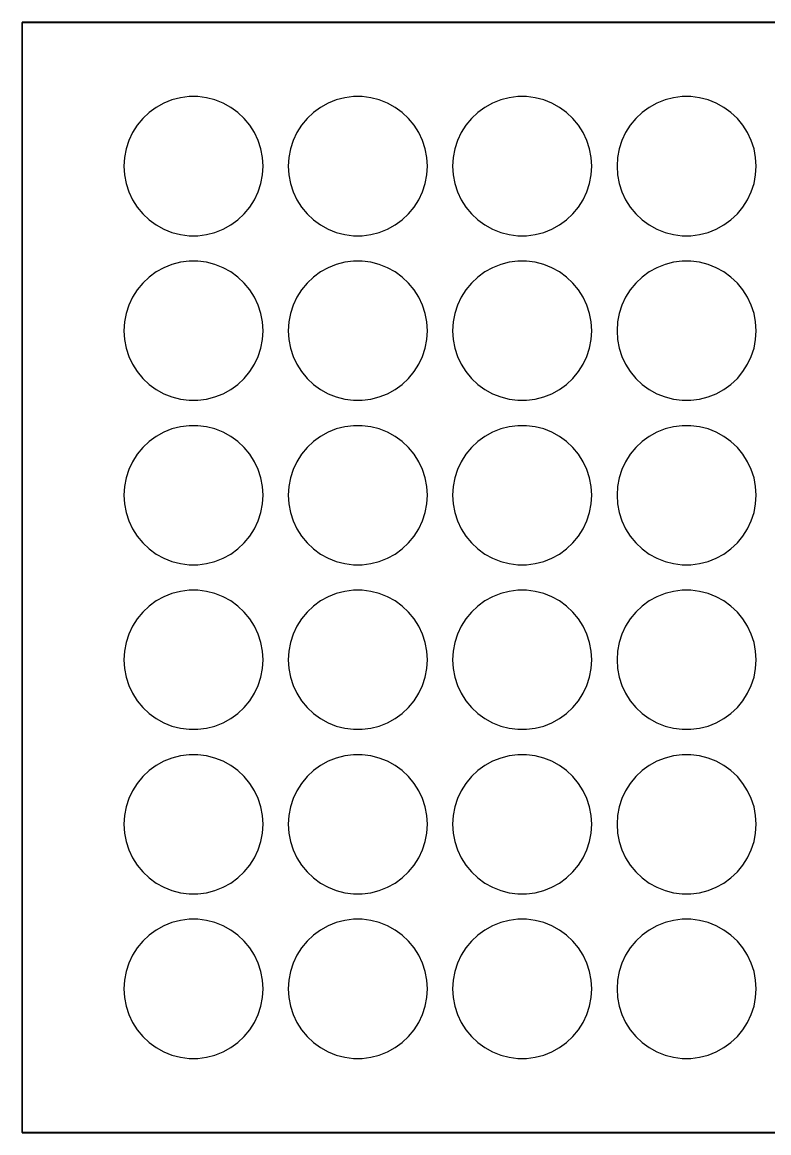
# Model space of a CAD drawing. Header units: metres. Extents: x -302 to 302, y -202 to 202.
# Drawn here: x -302.5 to -30, y -202.5 to 202.5 of the extents above; entities that cross this region are included whole.
import ezdxf

# ---------------------------------------------------------------- set-up
doc = ezdxf.new("R2010")
doc.units = ezdxf.units.M

msp = doc.modelspace()

# ---------------------------------------------------------------- linework, layer by layer
for p, q in [((302.5, 202.5), (-302.5, 202.5)), ((-302.5, 202.5), (-302.5, -202.5)), ((-302.45, -202.45), (-302.45, 202.45)), ((-302.45, 202.45), (302.45, 202.45)), ((-247.849, 174.157), (-250.815, 172.983)), ((-244.759, 174.95), (-247.849, 174.157)), ((-241.595, 175.35), (-244.759, 174.95)), ((-238.405, 175.35), (-241.595, 175.35)), ((-235.241, 174.95), (-238.405, 175.35)), ((-232.151, 174.157), (-235.241, 174.95)), ((-229.185, 172.983), (-232.151, 174.157)), ((-187.849, 174.157), (-190.815, 172.983)), ((-184.759, 174.95), (-187.849, 174.157)), ((-181.595, 175.35), (-184.759, 174.95)), ((-178.405, 175.35), (-181.595, 175.35)), ((-175.241, 174.95), (-178.405, 175.35)), ((-172.151, 174.157), (-175.241, 174.95)), ((-169.185, 172.983), (-172.151, 174.157)), ((-127.849, 174.157), (-130.815, 172.983)), ((-124.759, 174.95), (-127.849, 174.157)), ((-121.595, 175.35), (-124.759, 174.95)), ((-118.405, 175.35), (-121.595, 175.35)), ((-115.241, 174.95), (-118.405, 175.35)), ((-112.151, 174.157), (-115.241, 174.95)), ((-109.185, 172.983), (-112.151, 174.157)), ((-67.849, 174.157), (-70.8148, 172.983)), ((-64.7595, 174.95), (-67.849, 174.157)), ((-61.5949, 175.35), (-64.7595, 174.95)), ((-58.4051, 175.35), (-61.5949, 175.35)), ((-55.2405, 174.95), (-58.4051, 175.35)), ((-52.151, 174.157), (-55.2405, 174.95)), ((-49.1852, 172.983), (-52.151, 174.157)), ((-253.61, 171.446), (-256.191, 169.571)), ((-250.815, 172.983), (-253.61, 171.446)), ((-226.39, 171.446), (-229.185, 172.983)), ((-223.809, 169.571), (-226.39, 171.446)), ((-193.61, 171.446), (-196.191, 169.571)), ((-190.815, 172.983), (-193.61, 171.446)), ((-166.39, 171.446), (-169.185, 172.983)), ((-163.809, 169.571), (-166.39, 171.446)), ((-133.61, 171.446), (-136.191, 169.571)), ((-130.815, 172.983), (-133.61, 171.446)), ((-106.39, 171.446), (-109.185, 172.983)), ((-103.809, 169.571), (-106.39, 171.446)), ((-73.61, 171.446), (-76.1906, 169.571)), ((-70.8148, 172.983), (-73.61, 171.446)), ((-46.39, 171.446), (-49.1852, 172.983)), ((-43.8094, 169.571), (-46.39, 171.446)), ((-258.516, 167.387), (-260.549, 164.93)), ((-256.191, 169.571), (-258.516, 167.387)), ((-221.484, 167.387), (-223.809, 169.571)), ((-219.451, 164.93), (-221.484, 167.387)), ((-198.516, 167.387), (-200.549, 164.93)), ((-196.191, 169.571), (-198.516, 167.387)), ((-161.484, 167.387), (-163.809, 169.571)), ((-159.451, 164.93), (-161.484, 167.387)), ((-138.516, 167.387), (-140.549, 164.93)), ((-136.191, 169.571), (-138.516, 167.387)), ((-101.484, 167.387), (-103.809, 169.571)), ((-99.451, 164.93), (-101.484, 167.387)), ((-78.5158, 167.387), (-80.549, 164.93)), ((-76.1906, 169.571), (-78.5158, 167.387)), ((-41.4842, 167.387), (-43.8094, 169.571)), ((-39.451, 164.93), (-41.4842, 167.387)), ((-262.258, 162.237), (-263.616, 159.35)), ((-260.549, 164.93), (-262.258, 162.237)), ((-217.742, 162.237), (-219.451, 164.93)), ((-216.384, 159.35), (-217.742, 162.237)), ((-202.258, 162.237), (-203.616, 159.35)), ((-200.549, 164.93), (-202.258, 162.237)), ((-157.742, 162.237), (-159.451, 164.93)), ((-156.384, 159.35), (-157.742, 162.237)), ((-142.258, 162.237), (-143.616, 159.35)), ((-140.549, 164.93), (-142.258, 162.237)), ((-97.7418, 162.237), (-99.451, 164.93)), ((-96.3837, 159.35), (-97.7418, 162.237)), ((-82.2582, 162.237), (-83.6163, 159.35)), ((-80.549, 164.93), (-82.2582, 162.237)), ((-37.7418, 162.237), (-39.451, 164.93)), ((-36.3837, 159.35), (-37.7418, 162.237)), ((-263.616, 159.35), (-264.602, 156.317)), ((-215.398, 156.317), (-216.384, 159.35)), ((-203.616, 159.35), (-204.602, 156.317)), ((-155.398, 156.317), (-156.384, 159.35)), ((-143.616, 159.35), (-144.602, 156.317)), ((-95.398, 156.317), (-96.3837, 159.35)), ((-83.6163, 159.35), (-84.602, 156.317)), ((-35.398, 156.317), (-36.3837, 159.35)), ((-264.602, 156.317), (-265.2, 153.183)), ((-214.8, 153.183), (-215.398, 156.317)), ((-204.602, 156.317), (-205.2, 153.183)), ((-154.8, 153.183), (-155.398, 156.317)), ((-144.602, 156.317), (-145.2, 153.183)), ((-94.8003, 153.183), (-95.398, 156.317)), ((-84.602, 156.317), (-85.1997, 153.183)), ((-34.8003, 153.183), (-35.398, 156.317)), ((-265.2, 153.183), (-265.4, 150)), ((-265.4, 150), (-265.2, 146.817)), ((-214.6, 150), (-214.8, 153.183)), ((-214.8, 146.817), (-214.6, 150)), ((-205.2, 153.183), (-205.4, 150)), ((-205.4, 150), (-205.2, 146.817)), ((-154.6, 150), (-154.8, 153.183)), ((-154.8, 146.817), (-154.6, 150)), ((-145.2, 153.183), (-145.4, 150)), ((-145.4, 150), (-145.2, 146.817)), ((-94.6, 150), (-94.8003, 153.183)), ((-94.8003, 146.817), (-94.6, 150)), ((-85.1997, 153.183), (-85.4, 150)), ((-85.4, 150), (-85.1997, 146.817)), ((-34.6, 150), (-34.8003, 153.183)), ((-34.8003, 146.817), (-34.6, 150)), ((-265.2, 146.817), (-264.602, 143.683)), ((-215.398, 143.683), (-214.8, 146.817)), ((-205.2, 146.817), (-204.602, 143.683)), ((-155.398, 143.683), (-154.8, 146.817)), ((-145.2, 146.817), (-144.602, 143.683)), ((-95.398, 143.683), (-94.8003, 146.817)), ((-85.1997, 146.817), (-84.602, 143.683)), ((-35.398, 143.683), (-34.8003, 146.817)), ((-264.602, 143.683), (-263.616, 140.65)), ((-216.384, 140.65), (-215.398, 143.683)), ((-204.602, 143.683), (-203.616, 140.65)), ((-156.384, 140.65), (-155.398, 143.683)), ((-144.602, 143.683), (-143.616, 140.65)), ((-96.3837, 140.65), (-95.398, 143.683)), ((-84.602, 143.683), (-83.6163, 140.65)), ((-36.3837, 140.65), (-35.398, 143.683)), ((-263.616, 140.65), (-262.258, 137.763)), ((-262.258, 137.763), (-260.549, 135.07)), ((-219.451, 135.07), (-217.742, 137.763)), ((-217.742, 137.763), (-216.384, 140.65)), ((-203.616, 140.65), (-202.258, 137.763)), ((-202.258, 137.763), (-200.549, 135.07)), ((-159.451, 135.07), (-157.742, 137.763)), ((-157.742, 137.763), (-156.384, 140.65)), ((-143.616, 140.65), (-142.258, 137.763)), ((-142.258, 137.763), (-140.549, 135.07)), ((-99.451, 135.07), (-97.7418, 137.763)), ((-97.7418, 137.763), (-96.3837, 140.65)), ((-83.6163, 140.65), (-82.2582, 137.763)), ((-82.2582, 137.763), (-80.549, 135.07)), ((-39.451, 135.07), (-37.7418, 137.763)), ((-37.7418, 137.763), (-36.3837, 140.65)), ((-260.549, 135.07), (-258.516, 132.613)), ((-221.484, 132.613), (-219.451, 135.07)), ((-200.549, 135.07), (-198.516, 132.613)), ((-161.484, 132.613), (-159.451, 135.07)), ((-140.549, 135.07), (-138.516, 132.613)), ((-101.484, 132.613), (-99.451, 135.07)), ((-80.549, 135.07), (-78.5158, 132.613)), ((-41.4842, 132.613), (-39.451, 135.07)), ((-258.516, 132.613), (-256.191, 130.429)), ((-256.191, 130.429), (-253.61, 128.554)), ((-226.39, 128.554), (-223.809, 130.429)), ((-223.809, 130.429), (-221.484, 132.613)), ((-198.516, 132.613), (-196.191, 130.429)), ((-196.191, 130.429), (-193.61, 128.554)), ((-166.39, 128.554), (-163.809, 130.429)), ((-163.809, 130.429), (-161.484, 132.613)), ((-138.516, 132.613), (-136.191, 130.429)), ((-136.191, 130.429), (-133.61, 128.554)), ((-106.39, 128.554), (-103.809, 130.429)), ((-103.809, 130.429), (-101.484, 132.613)), ((-78.5158, 132.613), (-76.1906, 130.429)), ((-76.1906, 130.429), (-73.61, 128.554)), ((-46.39, 128.554), (-43.8094, 130.429)), ((-43.8094, 130.429), (-41.4842, 132.613)), ((-253.61, 128.554), (-250.815, 127.017)), ((-250.815, 127.017), (-247.849, 125.843)), ((-247.849, 125.843), (-244.759, 125.05)), ((-235.241, 125.05), (-232.151, 125.843)), ((-232.151, 125.843), (-229.185, 127.017)), ((-229.185, 127.017), (-226.39, 128.554)), ((-193.61, 128.554), (-190.815, 127.017)), ((-190.815, 127.017), (-187.849, 125.843)), ((-187.849, 125.843), (-184.759, 125.05)), ((-175.241, 125.05), (-172.151, 125.843)), ((-172.151, 125.843), (-169.185, 127.017)), ((-169.185, 127.017), (-166.39, 128.554)), ((-133.61, 128.554), (-130.815, 127.017)), ((-130.815, 127.017), (-127.849, 125.843)), ((-127.849, 125.843), (-124.759, 125.05)), ((-115.241, 125.05), (-112.151, 125.843)), ((-112.151, 125.843), (-109.185, 127.017)), ((-109.185, 127.017), (-106.39, 128.554)), ((-73.61, 128.554), (-70.8148, 127.017)), ((-70.8148, 127.017), (-67.849, 125.843)), ((-67.849, 125.843), (-64.7595, 125.05)), ((-55.2405, 125.05), (-52.151, 125.843)), ((-52.151, 125.843), (-49.1852, 127.017)), ((-49.1852, 127.017), (-46.39, 128.554)), ((-244.759, 125.05), (-241.595, 124.65)), ((-241.595, 124.65), (-238.405, 124.65)), ((-238.405, 124.65), (-235.241, 125.05)), ((-184.759, 125.05), (-181.595, 124.65)), ((-181.595, 124.65), (-178.405, 124.65)), ((-178.405, 124.65), (-175.241, 125.05)), ((-124.759, 125.05), (-121.595, 124.65)), ((-121.595, 124.65), (-118.405, 124.65)), ((-118.405, 124.65), (-115.241, 125.05)), ((-64.7595, 125.05), (-61.5949, 124.65)), ((-61.5949, 124.65), (-58.4051, 124.65)), ((-58.4051, 124.65), (-55.2405, 125.05)), ((-247.849, 114.157), (-250.815, 112.983)), ((-244.759, 114.95), (-247.849, 114.157)), ((-241.595, 115.35), (-244.759, 114.95)), ((-238.405, 115.35), (-241.595, 115.35)), ((-235.241, 114.95), (-238.405, 115.35)), ((-232.151, 114.157), (-235.241, 114.95)), ((-229.185, 112.983), (-232.151, 114.157)), ((-187.849, 114.157), (-190.815, 112.983)), ((-184.759, 114.95), (-187.849, 114.157)), ((-181.595, 115.35), (-184.759, 114.95)), ((-178.405, 115.35), (-181.595, 115.35)), ((-175.241, 114.95), (-178.405, 115.35)), ((-172.151, 114.157), (-175.241, 114.95)), ((-169.185, 112.983), (-172.151, 114.157)), ((-127.849, 114.157), (-130.815, 112.983)), ((-124.759, 114.95), (-127.849, 114.157)), ((-121.595, 115.35), (-124.759, 114.95)), ((-118.405, 115.35), (-121.595, 115.35)), ((-115.241, 114.95), (-118.405, 115.35)), ((-112.151, 114.157), (-115.241, 114.95)), ((-109.185, 112.983), (-112.151, 114.157)), ((-67.849, 114.157), (-70.8148, 112.983)), ((-64.7595, 114.95), (-67.849, 114.157)), ((-61.5949, 115.35), (-64.7595, 114.95)), ((-58.4051, 115.35), (-61.5949, 115.35)), ((-55.2405, 114.95), (-58.4051, 115.35)), ((-52.151, 114.157), (-55.2405, 114.95)), ((-49.1852, 112.983), (-52.151, 114.157)), ((-256.191, 109.571), (-258.516, 107.387)), ((-253.61, 111.446), (-256.191, 109.571)), ((-250.815, 112.983), (-253.61, 111.446)), ((-226.39, 111.446), (-229.185, 112.983)), ((-223.809, 109.571), (-226.39, 111.446)), ((-221.484, 107.387), (-223.809, 109.571)), ((-196.191, 109.571), (-198.516, 107.387)), ((-193.61, 111.446), (-196.191, 109.571)), ((-190.815, 112.983), (-193.61, 111.446)), ((-166.39, 111.446), (-169.185, 112.983)), ((-163.809, 109.571), (-166.39, 111.446)), ((-161.484, 107.387), (-163.809, 109.571)), ((-136.191, 109.571), (-138.516, 107.387)), ((-133.61, 111.446), (-136.191, 109.571)), ((-130.815, 112.983), (-133.61, 111.446)), ((-106.39, 111.446), (-109.185, 112.983)), ((-103.809, 109.571), (-106.39, 111.446)), ((-101.484, 107.387), (-103.809, 109.571)), ((-76.1906, 109.571), (-78.5158, 107.387)), ((-73.61, 111.446), (-76.1906, 109.571)), ((-70.8148, 112.983), (-73.61, 111.446)), ((-46.39, 111.446), (-49.1852, 112.983)), ((-43.8094, 109.571), (-46.39, 111.446)), ((-41.4842, 107.387), (-43.8094, 109.571)), ((-258.516, 107.387), (-260.549, 104.93)), ((-219.451, 104.93), (-221.484, 107.387)), ((-198.516, 107.387), (-200.549, 104.93)), ((-159.451, 104.93), (-161.484, 107.387)), ((-138.516, 107.387), (-140.549, 104.93)), ((-99.451, 104.93), (-101.484, 107.387)), ((-78.5158, 107.387), (-80.549, 104.93)), ((-39.451, 104.93), (-41.4842, 107.387)), ((-262.258, 102.237), (-263.616, 99.3504)), ((-260.549, 104.93), (-262.258, 102.237)), ((-217.742, 102.237), (-219.451, 104.93)), ((-216.384, 99.3504), (-217.742, 102.237)), ((-202.258, 102.237), (-203.616, 99.3504)), ((-200.549, 104.93), (-202.258, 102.237)), ((-157.742, 102.237), (-159.451, 104.93)), ((-156.384, 99.3504), (-157.742, 102.237)), ((-142.258, 102.237), (-143.616, 99.3504)), ((-140.549, 104.93), (-142.258, 102.237)), ((-97.7418, 102.237), (-99.451, 104.93)), ((-96.3837, 99.3504), (-97.7418, 102.237)), ((-82.2582, 102.237), (-83.6163, 99.3504)), ((-80.549, 104.93), (-82.2582, 102.237)), ((-37.7418, 102.237), (-39.451, 104.93)), ((-36.3837, 99.3504), (-37.7418, 102.237)), ((-263.616, 99.3504), (-264.602, 96.3167)), ((-215.398, 96.3167), (-216.384, 99.3504)), ((-203.616, 99.3504), (-204.602, 96.3167)), ((-155.398, 96.3167), (-156.384, 99.3504)), ((-143.616, 99.3504), (-144.602, 96.3167)), ((-95.398, 96.3167), (-96.3837, 99.3504)), ((-83.6163, 99.3504), (-84.602, 96.3167)), ((-35.398, 96.3167), (-36.3837, 99.3504)), ((-265.2, 93.1835), (-265.4, 90)), ((-264.602, 96.3167), (-265.2, 93.1835)), ((-214.8, 93.1835), (-215.398, 96.3167)), ((-214.6, 90), (-214.8, 93.1835)), ((-205.2, 93.1835), (-205.4, 90)), ((-204.602, 96.3167), (-205.2, 93.1835)), ((-154.8, 93.1835), (-155.398, 96.3167)), ((-154.6, 90), (-154.8, 93.1835)), ((-145.2, 93.1835), (-145.4, 90)), ((-144.602, 96.3167), (-145.2, 93.1835)), ((-94.8003, 93.1835), (-95.398, 96.3167)), ((-94.6, 90), (-94.8003, 93.1835)), ((-85.1997, 93.1835), (-85.4, 90)), ((-84.602, 96.3167), (-85.1997, 93.1835)), ((-34.8003, 93.1835), (-35.398, 96.3167)), ((-34.6, 90), (-34.8003, 93.1835)), ((-265.4, 90), (-265.2, 86.8165)), ((-214.8, 86.8165), (-214.6, 90)), ((-205.4, 90), (-205.2, 86.8165)), ((-154.8, 86.8165), (-154.6, 90)), ((-145.4, 90), (-145.2, 86.8165)), ((-94.8003, 86.8165), (-94.6, 90)), ((-85.4, 90), (-85.1997, 86.8165)), ((-34.8003, 86.8165), (-34.6, 90)), ((-265.2, 86.8165), (-264.602, 83.6833)), ((-215.398, 83.6833), (-214.8, 86.8165)), ((-205.2, 86.8165), (-204.602, 83.6833)), ((-155.398, 83.6833), (-154.8, 86.8165)), ((-145.2, 86.8165), (-144.602, 83.6833)), ((-95.398, 83.6833), (-94.8003, 86.8165)), ((-85.1997, 86.8165), (-84.602, 83.6833)), ((-35.398, 83.6833), (-34.8003, 86.8165)), ((-264.602, 83.6833), (-263.616, 80.6496)), ((-216.384, 80.6496), (-215.398, 83.6833)), ((-204.602, 83.6833), (-203.616, 80.6496)), ((-156.384, 80.6496), (-155.398, 83.6833)), ((-144.602, 83.6833), (-143.616, 80.6496)), ((-96.3837, 80.6496), (-95.398, 83.6833)), ((-84.602, 83.6833), (-83.6163, 80.6496)), ((-36.3837, 80.6496), (-35.398, 83.6833)), ((-263.616, 80.6496), (-262.258, 77.7634)), ((-262.258, 77.7634), (-260.549, 75.0703)), ((-219.451, 75.0703), (-217.742, 77.7634)), ((-217.742, 77.7634), (-216.384, 80.6496)), ((-203.616, 80.6496), (-202.258, 77.7634)), ((-202.258, 77.7634), (-200.549, 75.0703)), ((-159.451, 75.0703), (-157.742, 77.7634)), ((-157.742, 77.7634), (-156.384, 80.6496)), ((-143.616, 80.6496), (-142.258, 77.7634)), ((-142.258, 77.7634), (-140.549, 75.0703)), ((-99.451, 75.0703), (-97.7418, 77.7634)), ((-97.7418, 77.7634), (-96.3837, 80.6496)), ((-83.6163, 80.6496), (-82.2582, 77.7634)), ((-82.2582, 77.7634), (-80.549, 75.0703)), ((-39.451, 75.0703), (-37.7418, 77.7634)), ((-37.7418, 77.7634), (-36.3837, 80.6496)), ((-260.549, 75.0703), (-258.516, 72.6125)), ((-221.484, 72.6125), (-219.451, 75.0703)), ((-200.549, 75.0703), (-198.516, 72.6125)), ((-161.484, 72.6125), (-159.451, 75.0703)), ((-140.549, 75.0703), (-138.516, 72.6125)), ((-101.484, 72.6125), (-99.451, 75.0703)), ((-80.549, 75.0703), (-78.5158, 72.6125)), ((-41.4842, 72.6125), (-39.451, 75.0703)), ((-258.516, 72.6125), (-256.191, 70.429)), ((-256.191, 70.429), (-253.61, 68.5541)), ((-226.39, 68.5541), (-223.809, 70.429)), ((-223.809, 70.429), (-221.484, 72.6125)), ((-198.516, 72.6125), (-196.191, 70.429)), ((-196.191, 70.429), (-193.61, 68.5541)), ((-166.39, 68.5541), (-163.809, 70.429)), ((-163.809, 70.429), (-161.484, 72.6125)), ((-138.516, 72.6125), (-136.191, 70.429)), ((-136.191, 70.429), (-133.61, 68.5541)), ((-106.39, 68.5541), (-103.809, 70.429)), ((-103.809, 70.429), (-101.484, 72.6125)), ((-78.5158, 72.6125), (-76.1906, 70.429)), ((-76.1906, 70.429), (-73.61, 68.5541)), ((-46.39, 68.5541), (-43.8094, 70.429)), ((-43.8094, 70.429), (-41.4842, 72.6125)), ((-253.61, 68.5541), (-250.815, 67.0174)), ((-250.815, 67.0174), (-247.849, 65.8432)), ((-247.849, 65.8432), (-244.759, 65.0499)), ((-244.759, 65.0499), (-241.595, 64.6501)), ((-238.405, 64.6501), (-235.241, 65.0499)), ((-235.241, 65.0499), (-232.151, 65.8432)), ((-232.151, 65.8432), (-229.185, 67.0174)), ((-229.185, 67.0174), (-226.39, 68.5541)), ((-193.61, 68.5541), (-190.815, 67.0174)), ((-190.815, 67.0174), (-187.849, 65.8432)), ((-187.849, 65.8432), (-184.759, 65.0499)), ((-184.759, 65.0499), (-181.595, 64.6501)), ((-178.405, 64.6501), (-175.241, 65.0499)), ((-175.241, 65.0499), (-172.151, 65.8432)), ((-172.151, 65.8432), (-169.185, 67.0174)), ((-169.185, 67.0174), (-166.39, 68.5541)), ((-133.61, 68.5541), (-130.815, 67.0174)), ((-130.815, 67.0174), (-127.849, 65.8432)), ((-127.849, 65.8432), (-124.759, 65.0499)), ((-124.759, 65.0499), (-121.595, 64.6501)), ((-118.405, 64.6501), (-115.241, 65.0499)), ((-115.241, 65.0499), (-112.151, 65.8432)), ((-112.151, 65.8432), (-109.185, 67.0174)), ((-109.185, 67.0174), (-106.39, 68.5541)), ((-73.61, 68.5541), (-70.8148, 67.0174)), ((-70.8148, 67.0174), (-67.849, 65.8432)), ((-67.849, 65.8432), (-64.7595, 65.0499)), ((-64.7595, 65.0499), (-61.5949, 64.6501)), ((-58.4051, 64.6501), (-55.2405, 65.0499)), ((-55.2405, 65.0499), (-52.151, 65.8432)), ((-52.151, 65.8432), (-49.1852, 67.0174)), ((-49.1852, 67.0174), (-46.39, 68.5541)), ((-241.595, 64.6501), (-238.405, 64.6501)), ((-181.595, 64.6501), (-178.405, 64.6501)), ((-121.595, 64.6501), (-118.405, 64.6501)), ((-61.5949, 64.6501), (-58.4051, 64.6501)), ((-250.815, 52.9826), (-253.61, 51.4459)), ((-247.849, 54.1568), (-250.815, 52.9826)), ((-244.759, 54.9501), (-247.849, 54.1568)), ((-241.595, 55.3499), (-244.759, 54.9501)), ((-238.405, 55.3499), (-241.595, 55.3499)), ((-235.241, 54.9501), (-238.405, 55.3499)), ((-232.151, 54.1568), (-235.241, 54.9501)), ((-229.185, 52.9826), (-232.151, 54.1568)), ((-226.39, 51.4459), (-229.185, 52.9826)), ((-190.815, 52.9826), (-193.61, 51.4459)), ((-187.849, 54.1568), (-190.815, 52.9826)), ((-184.759, 54.9501), (-187.849, 54.1568)), ((-181.595, 55.3499), (-184.759, 54.9501)), ((-178.405, 55.3499), (-181.595, 55.3499)), ((-175.241, 54.9501), (-178.405, 55.3499)), ((-172.151, 54.1568), (-175.241, 54.9501)), ((-169.185, 52.9826), (-172.151, 54.1568)), ((-166.39, 51.4459), (-169.185, 52.9826)), ((-130.815, 52.9826), (-133.61, 51.4459)), ((-127.849, 54.1568), (-130.815, 52.9826)), ((-124.759, 54.9501), (-127.849, 54.1568)), ((-121.595, 55.3499), (-124.759, 54.9501)), ((-118.405, 55.3499), (-121.595, 55.3499)), ((-115.241, 54.9501), (-118.405, 55.3499)), ((-112.151, 54.1568), (-115.241, 54.9501)), ((-109.185, 52.9826), (-112.151, 54.1568)), ((-106.39, 51.4459), (-109.185, 52.9826)), ((-70.8148, 52.9826), (-73.61, 51.4459)), ((-67.849, 54.1568), (-70.8148, 52.9826)), ((-64.7595, 54.9501), (-67.849, 54.1568)), ((-61.5949, 55.3499), (-64.7595, 54.9501)), ((-58.4051, 55.3499), (-61.5949, 55.3499)), ((-55.2405, 54.9501), (-58.4051, 55.3499)), ((-52.151, 54.1568), (-55.2405, 54.9501)), ((-49.1852, 52.9826), (-52.151, 54.1568)), ((-46.39, 51.4459), (-49.1852, 52.9826)), ((-256.191, 49.571), (-258.516, 47.3875)), ((-253.61, 51.4459), (-256.191, 49.571)), ((-223.809, 49.571), (-226.39, 51.4459)), ((-221.484, 47.3875), (-223.809, 49.571)), ((-196.191, 49.571), (-198.516, 47.3875)), ((-193.61, 51.4459), (-196.191, 49.571)), ((-163.809, 49.571), (-166.39, 51.4459)), ((-161.484, 47.3875), (-163.809, 49.571)), ((-136.191, 49.571), (-138.516, 47.3875)), ((-133.61, 51.4459), (-136.191, 49.571)), ((-103.809, 49.571), (-106.39, 51.4459)), ((-101.484, 47.3875), (-103.809, 49.571)), ((-76.1906, 49.571), (-78.5158, 47.3875)), ((-73.61, 51.4459), (-76.1906, 49.571)), ((-43.8094, 49.571), (-46.39, 51.4459)), ((-41.4842, 47.3875), (-43.8094, 49.571)), ((-260.549, 44.9297), (-262.258, 42.2365)), ((-258.516, 47.3875), (-260.549, 44.9297)), ((-219.451, 44.9297), (-221.484, 47.3875)), ((-217.742, 42.2365), (-219.451, 44.9297)), ((-200.549, 44.9297), (-202.258, 42.2365)), ((-198.516, 47.3875), (-200.549, 44.9297)), ((-159.451, 44.9297), (-161.484, 47.3875)), ((-157.742, 42.2365), (-159.451, 44.9297)), ((-140.549, 44.9297), (-142.258, 42.2365)), ((-138.516, 47.3875), (-140.549, 44.9297)), ((-99.451, 44.9297), (-101.484, 47.3875)), ((-97.7418, 42.2365), (-99.451, 44.9297)), ((-80.549, 44.9297), (-82.2582, 42.2365)), ((-78.5158, 47.3875), (-80.549, 44.9297)), ((-39.451, 44.9297), (-41.4842, 47.3875)), ((-37.7418, 42.2365), (-39.451, 44.9297)), ((-262.258, 42.2365), (-263.616, 39.3504)), ((-216.384, 39.3504), (-217.742, 42.2365)), ((-202.258, 42.2365), (-203.616, 39.3504)), ((-156.384, 39.3504), (-157.742, 42.2365)), ((-142.258, 42.2365), (-143.616, 39.3504)), ((-96.3837, 39.3504), (-97.7418, 42.2365)), ((-82.2582, 42.2365), (-83.6163, 39.3504)), ((-36.3837, 39.3504), (-37.7418, 42.2365)), ((-263.616, 39.3504), (-264.602, 36.3167)), ((-215.398, 36.3167), (-216.384, 39.3504)), ((-203.616, 39.3504), (-204.602, 36.3167)), ((-155.398, 36.3167), (-156.384, 39.3504)), ((-143.616, 39.3504), (-144.602, 36.3167)), ((-95.398, 36.3167), (-96.3837, 39.3504)), ((-83.6163, 39.3504), (-84.602, 36.3167)), ((-35.398, 36.3167), (-36.3837, 39.3504)), ((-265.2, 33.1835), (-265.4, 30)), ((-264.602, 36.3167), (-265.2, 33.1835)), ((-214.8, 33.1835), (-215.398, 36.3167)), ((-214.6, 30), (-214.8, 33.1835)), ((-205.2, 33.1835), (-205.4, 30)), ((-204.602, 36.3167), (-205.2, 33.1835)), ((-154.8, 33.1835), (-155.398, 36.3167)), ((-154.6, 30), (-154.8, 33.1835)), ((-145.2, 33.1835), (-145.4, 30)), ((-144.602, 36.3167), (-145.2, 33.1835)), ((-94.8003, 33.1835), (-95.398, 36.3167)), ((-94.6, 30), (-94.8003, 33.1835)), ((-85.1997, 33.1835), (-85.4, 30)), ((-84.602, 36.3167), (-85.1997, 33.1835)), ((-34.8003, 33.1835), (-35.398, 36.3167)), ((-34.6, 30), (-34.8003, 33.1835)), ((-265.4, 30), (-265.2, 26.8165)), ((-214.8, 26.8165), (-214.6, 30)), ((-205.4, 30), (-205.2, 26.8165)), ((-154.8, 26.8165), (-154.6, 30)), ((-145.4, 30), (-145.2, 26.8165)), ((-94.8003, 26.8165), (-94.6, 30)), ((-85.4, 30), (-85.1997, 26.8165)), ((-34.8003, 26.8165), (-34.6, 30)), ((-265.2, 26.8165), (-264.602, 23.6833)), ((-215.398, 23.6833), (-214.8, 26.8165)), ((-205.2, 26.8165), (-204.602, 23.6833)), ((-155.398, 23.6833), (-154.8, 26.8165)), ((-145.2, 26.8165), (-144.602, 23.6833)), ((-95.398, 23.6833), (-94.8003, 26.8165)), ((-85.1997, 26.8165), (-84.602, 23.6833)), ((-35.398, 23.6833), (-34.8003, 26.8165)), ((-264.602, 23.6833), (-263.616, 20.6496)), ((-263.616, 20.6496), (-262.258, 17.7634)), ((-217.742, 17.7634), (-216.384, 20.6496)), ((-216.384, 20.6496), (-215.398, 23.6833)), ((-204.602, 23.6833), (-203.616, 20.6496)), ((-203.616, 20.6496), (-202.258, 17.7634)), ((-157.742, 17.7634), (-156.384, 20.6496)), ((-156.384, 20.6496), (-155.398, 23.6833)), ((-144.602, 23.6833), (-143.616, 20.6496)), ((-143.616, 20.6496), (-142.258, 17.7634)), ((-97.7418, 17.7634), (-96.3837, 20.6496)), ((-96.3837, 20.6496), (-95.398, 23.6833)), ((-84.602, 23.6833), (-83.6163, 20.6496)), ((-83.6163, 20.6496), (-82.2582, 17.7634)), ((-37.7418, 17.7634), (-36.3837, 20.6496)), ((-36.3837, 20.6496), (-35.398, 23.6833)), ((-262.258, 17.7634), (-260.549, 15.0703)), ((-219.451, 15.0703), (-217.742, 17.7634)), ((-202.258, 17.7634), (-200.549, 15.0703)), ((-159.451, 15.0703), (-157.742, 17.7634)), ((-142.258, 17.7634), (-140.549, 15.0703)), ((-99.451, 15.0703), (-97.7418, 17.7634)), ((-82.2582, 17.7634), (-80.549, 15.0703)), ((-39.451, 15.0703), (-37.7418, 17.7634)), ((-260.549, 15.0703), (-258.516, 12.6125)), ((-258.516, 12.6125), (-256.191, 10.429)), ((-223.809, 10.429), (-221.484, 12.6125)), ((-221.484, 12.6125), (-219.451, 15.0703)), ((-200.549, 15.0703), (-198.516, 12.6125)), ((-198.516, 12.6125), (-196.191, 10.429)), ((-163.809, 10.429), (-161.484, 12.6125)), ((-161.484, 12.6125), (-159.451, 15.0703)), ((-140.549, 15.0703), (-138.516, 12.6125)), ((-138.516, 12.6125), (-136.191, 10.429)), ((-103.809, 10.429), (-101.484, 12.6125)), ((-101.484, 12.6125), (-99.451, 15.0703)), ((-80.549, 15.0703), (-78.5158, 12.6125)), ((-78.5158, 12.6125), (-76.1906, 10.429)), ((-43.8094, 10.429), (-41.4842, 12.6125)), ((-41.4842, 12.6125), (-39.451, 15.0703)), ((-256.191, 10.429), (-253.61, 8.55406)), ((-253.61, 8.55406), (-250.815, 7.01738)), ((-229.185, 7.01738), (-226.39, 8.55406)), ((-226.39, 8.55406), (-223.809, 10.429)), ((-196.191, 10.429), (-193.61, 8.55406)), ((-193.61, 8.55406), (-190.815, 7.01738)), ((-169.185, 7.01738), (-166.39, 8.55406)), ((-166.39, 8.55406), (-163.809, 10.429)), ((-136.191, 10.429), (-133.61, 8.55406)), ((-133.61, 8.55406), (-130.815, 7.01738)), ((-109.185, 7.01738), (-106.39, 8.55406)), ((-106.39, 8.55406), (-103.809, 10.429)), ((-76.1906, 10.429), (-73.61, 8.55406)), ((-73.61, 8.55406), (-70.8148, 7.01738)), ((-49.1852, 7.01738), (-46.39, 8.55406)), ((-46.39, 8.55406), (-43.8094, 10.429)), ((-250.815, 7.01738), (-247.849, 5.84315)), ((-247.849, 5.84315), (-244.759, 5.0499)), ((-244.759, 5.0499), (-241.595, 4.65012)), ((-241.595, 4.65012), (-238.405, 4.65012)), ((-238.405, 4.65012), (-235.241, 5.0499)), ((-235.241, 5.0499), (-232.151, 5.84315)), ((-232.151, 5.84315), (-229.185, 7.01738)), ((-190.815, 7.01738), (-187.849, 5.84315)), ((-187.849, 5.84315), (-184.759, 5.0499)), ((-184.759, 5.0499), (-181.595, 4.65012)), ((-181.595, 4.65012), (-178.405, 4.65012)), ((-178.405, 4.65012), (-175.241, 5.0499)), ((-175.241, 5.0499), (-172.151, 5.84315)), ((-172.151, 5.84315), (-169.185, 7.01738)), ((-130.815, 7.01738), (-127.849, 5.84315)), ((-127.849, 5.84315), (-124.759, 5.0499)), ((-124.759, 5.0499), (-121.595, 4.65012)), ((-121.595, 4.65012), (-118.405, 4.65012)), ((-118.405, 4.65012), (-115.241, 5.0499)), ((-115.241, 5.0499), (-112.151, 5.84315)), ((-112.151, 5.84315), (-109.185, 7.01738)), ((-70.8148, 7.01738), (-67.849, 5.84315)), ((-67.849, 5.84315), (-64.7595, 5.0499)), ((-64.7595, 5.0499), (-61.5949, 4.65012)), ((-61.5949, 4.65012), (-58.4051, 4.65012)), ((-58.4051, 4.65012), (-55.2405, 5.0499)), ((-55.2405, 5.0499), (-52.151, 5.84315)), ((-52.151, 5.84315), (-49.1852, 7.01738)), ((-250.815, -7.01738), (-253.61, -8.55406)), ((-247.849, -5.84315), (-250.815, -7.01738)), ((-244.759, -5.0499), (-247.849, -5.84315)), ((-241.595, -4.65012), (-244.759, -5.0499)), ((-238.405, -4.65012), (-241.595, -4.65012)), ((-235.241, -5.0499), (-238.405, -4.65012)), ((-232.151, -5.84315), (-235.241, -5.0499)), ((-229.185, -7.01738), (-232.151, -5.84315)), ((-226.39, -8.55406), (-229.185, -7.01738)), ((-190.815, -7.01738), (-193.61, -8.55406)), ((-187.849, -5.84315), (-190.815, -7.01738)), ((-184.759, -5.0499), (-187.849, -5.84315)), ((-181.595, -4.65012), (-184.759, -5.0499)), ((-178.405, -4.65012), (-181.595, -4.65012)), ((-175.241, -5.0499), (-178.405, -4.65012)), ((-172.151, -5.84315), (-175.241, -5.0499)), ((-169.185, -7.01738), (-172.151, -5.84315)), ((-166.39, -8.55406), (-169.185, -7.01738)), ((-130.815, -7.01738), (-133.61, -8.55406)), ((-127.849, -5.84315), (-130.815, -7.01738)), ((-124.759, -5.0499), (-127.849, -5.84315)), ((-121.595, -4.65012), (-124.759, -5.0499)), ((-118.405, -4.65012), (-121.595, -4.65012)), ((-115.241, -5.0499), (-118.405, -4.65012)), ((-112.151, -5.84315), (-115.241, -5.0499)), ((-109.185, -7.01738), (-112.151, -5.84315)), ((-106.39, -8.55406), (-109.185, -7.01738)), ((-70.8148, -7.01738), (-73.61, -8.55406)), ((-67.849, -5.84315), (-70.8148, -7.01738)), ((-64.7595, -5.0499), (-67.849, -5.84315)), ((-61.5949, -4.65012), (-64.7595, -5.0499)), ((-58.4051, -4.65012), (-61.5949, -4.65012)), ((-55.2405, -5.0499), (-58.4051, -4.65012)), ((-52.151, -5.84315), (-55.2405, -5.0499)), ((-49.1852, -7.01738), (-52.151, -5.84315)), ((-46.39, -8.55406), (-49.1852, -7.01738)), ((-256.191, -10.429), (-258.516, -12.6125)), ((-253.61, -8.55406), (-256.191, -10.429)), ((-223.809, -10.429), (-226.39, -8.55406)), ((-221.484, -12.6125), (-223.809, -10.429)), ((-196.191, -10.429), (-198.516, -12.6125)), ((-193.61, -8.55406), (-196.191, -10.429)), ((-163.809, -10.429), (-166.39, -8.55406)), ((-161.484, -12.6125), (-163.809, -10.429)), ((-136.191, -10.429), (-138.516, -12.6125)), ((-133.61, -8.55406), (-136.191, -10.429)), ((-103.809, -10.429), (-106.39, -8.55406)), ((-101.484, -12.6125), (-103.809, -10.429)), ((-76.1906, -10.429), (-78.5158, -12.6125)), ((-73.61, -8.55406), (-76.1906, -10.429)), ((-43.8094, -10.429), (-46.39, -8.55406)), ((-41.4842, -12.6125), (-43.8094, -10.429)), ((-260.549, -15.0703), (-262.258, -17.7634)), ((-258.516, -12.6125), (-260.549, -15.0703)), ((-219.451, -15.0703), (-221.484, -12.6125)), ((-217.742, -17.7634), (-219.451, -15.0703)), ((-200.549, -15.0703), (-202.258, -17.7634)), ((-198.516, -12.6125), (-200.549, -15.0703)), ((-159.451, -15.0703), (-161.484, -12.6125)), ((-157.742, -17.7634), (-159.451, -15.0703)), ((-140.549, -15.0703), (-142.258, -17.7634)), ((-138.516, -12.6125), (-140.549, -15.0703)), ((-99.451, -15.0703), (-101.484, -12.6125)), ((-97.7418, -17.7634), (-99.451, -15.0703)), ((-80.549, -15.0703), (-82.2582, -17.7634)), ((-78.5158, -12.6125), (-80.549, -15.0703)), ((-39.451, -15.0703), (-41.4842, -12.6125)), ((-37.7418, -17.7634), (-39.451, -15.0703)), ((-262.258, -17.7634), (-263.616, -20.6496)), ((-216.384, -20.6496), (-217.742, -17.7634)), ((-202.258, -17.7634), (-203.616, -20.6496)), ((-156.384, -20.6496), (-157.742, -17.7634)), ((-142.258, -17.7634), (-143.616, -20.6496)), ((-96.3837, -20.6496), (-97.7418, -17.7634)), ((-82.2582, -17.7634), (-83.6163, -20.6496)), ((-36.3837, -20.6496), (-37.7418, -17.7634)), ((-264.602, -23.6833), (-265.2, -26.8165)), ((-263.616, -20.6496), (-264.602, -23.6833)), ((-215.398, -23.6833), (-216.384, -20.6496)), ((-214.8, -26.8165), (-215.398, -23.6833)), ((-204.602, -23.6833), (-205.2, -26.8165)), ((-203.616, -20.6496), (-204.602, -23.6833)), ((-155.398, -23.6833), (-156.384, -20.6496)), ((-154.8, -26.8165), (-155.398, -23.6833)), ((-144.602, -23.6833), (-145.2, -26.8165)), ((-143.616, -20.6496), (-144.602, -23.6833)), ((-95.398, -23.6833), (-96.3837, -20.6496)), ((-94.8003, -26.8165), (-95.398, -23.6833)), ((-84.602, -23.6833), (-85.1997, -26.8165)), ((-83.6163, -20.6496), (-84.602, -23.6833)), ((-35.398, -23.6833), (-36.3837, -20.6496)), ((-34.8003, -26.8165), (-35.398, -23.6833)), ((-265.2, -26.8165), (-265.4, -30)), ((-214.6, -30), (-214.8, -26.8165)), ((-205.2, -26.8165), (-205.4, -30)), ((-154.6, -30), (-154.8, -26.8165)), ((-145.2, -26.8165), (-145.4, -30)), ((-94.6, -30), (-94.8003, -26.8165)), ((-85.1997, -26.8165), (-85.4, -30)), ((-34.6, -30), (-34.8003, -26.8165)), ((-265.4, -30), (-265.2, -33.1835)), ((-214.8, -33.1835), (-214.6, -30)), ((-205.4, -30), (-205.2, -33.1835)), ((-154.8, -33.1835), (-154.6, -30)), ((-145.4, -30), (-145.2, -33.1835)), ((-94.8003, -33.1835), (-94.6, -30)), ((-85.4, -30), (-85.1997, -33.1835)), ((-34.8003, -33.1835), (-34.6, -30)), ((-265.2, -33.1835), (-264.602, -36.3167)), ((-264.602, -36.3167), (-263.616, -39.3504)), ((-216.384, -39.3504), (-215.398, -36.3167)), ((-215.398, -36.3167), (-214.8, -33.1835)), ((-205.2, -33.1835), (-204.602, -36.3167)), ((-204.602, -36.3167), (-203.616, -39.3504)), ((-156.384, -39.3504), (-155.398, -36.3167)), ((-155.398, -36.3167), (-154.8, -33.1835)), ((-145.2, -33.1835), (-144.602, -36.3167)), ((-144.602, -36.3167), (-143.616, -39.3504)), ((-96.3837, -39.3504), (-95.398, -36.3167)), ((-95.398, -36.3167), (-94.8003, -33.1835)), ((-85.1997, -33.1835), (-84.602, -36.3167)), ((-84.602, -36.3167), (-83.6163, -39.3504)), ((-36.3837, -39.3504), (-35.398, -36.3167)), ((-35.398, -36.3167), (-34.8003, -33.1835)), ((-263.616, -39.3504), (-262.258, -42.2365)), ((-217.742, -42.2365), (-216.384, -39.3504)), ((-203.616, -39.3504), (-202.258, -42.2365)), ((-157.742, -42.2365), (-156.384, -39.3504)), ((-143.616, -39.3504), (-142.258, -42.2365)), ((-97.7418, -42.2365), (-96.3837, -39.3504)), ((-83.6163, -39.3504), (-82.2582, -42.2365)), ((-37.7418, -42.2365), (-36.3837, -39.3504)), ((-262.258, -42.2365), (-260.549, -44.9297)), ((-219.451, -44.9297), (-217.742, -42.2365)), ((-202.258, -42.2365), (-200.549, -44.9297)), ((-159.451, -44.9297), (-157.742, -42.2365)), ((-142.258, -42.2365), (-140.549, -44.9297)), ((-99.451, -44.9297), (-97.7418, -42.2365)), ((-82.2582, -42.2365), (-80.549, -44.9297)), ((-39.451, -44.9297), (-37.7418, -42.2365)), ((-260.549, -44.9297), (-258.516, -47.3875)), ((-258.516, -47.3875), (-256.191, -49.571)), ((-223.809, -49.571), (-221.484, -47.3875)), ((-221.484, -47.3875), (-219.451, -44.9297)), ((-200.549, -44.9297), (-198.516, -47.3875)), ((-198.516, -47.3875), (-196.191, -49.571)), ((-163.809, -49.571), (-161.484, -47.3875)), ((-161.484, -47.3875), (-159.451, -44.9297)), ((-140.549, -44.9297), (-138.516, -47.3875)), ((-138.516, -47.3875), (-136.191, -49.571)), ((-103.809, -49.571), (-101.484, -47.3875)), ((-101.484, -47.3875), (-99.451, -44.9297)), ((-80.549, -44.9297), (-78.5158, -47.3875)), ((-78.5158, -47.3875), (-76.1906, -49.571)), ((-43.8094, -49.571), (-41.4842, -47.3875)), ((-41.4842, -47.3875), (-39.451, -44.9297)), ((-256.191, -49.571), (-253.61, -51.4459)), ((-253.61, -51.4459), (-250.815, -52.9826)), ((-229.185, -52.9826), (-226.39, -51.4459)), ((-226.39, -51.4459), (-223.809, -49.571)), ((-196.191, -49.571), (-193.61, -51.4459)), ((-193.61, -51.4459), (-190.815, -52.9826)), ((-169.185, -52.9826), (-166.39, -51.4459)), ((-166.39, -51.4459), (-163.809, -49.571)), ((-136.191, -49.571), (-133.61, -51.4459)), ((-133.61, -51.4459), (-130.815, -52.9826)), ((-109.185, -52.9826), (-106.39, -51.4459)), ((-106.39, -51.4459), (-103.809, -49.571)), ((-76.1906, -49.571), (-73.61, -51.4459)), ((-73.61, -51.4459), (-70.8148, -52.9826)), ((-49.1852, -52.9826), (-46.39, -51.4459)), ((-46.39, -51.4459), (-43.8094, -49.571)), ((-250.815, -52.9826), (-247.849, -54.1568)), ((-247.849, -54.1568), (-244.759, -54.9501)), ((-244.759, -54.9501), (-241.595, -55.3499)), ((-241.595, -55.3499), (-238.405, -55.3499)), ((-238.405, -55.3499), (-235.241, -54.9501)), ((-235.241, -54.9501), (-232.151, -54.1568)), ((-232.151, -54.1568), (-229.185, -52.9826)), ((-190.815, -52.9826), (-187.849, -54.1568)), ((-187.849, -54.1568), (-184.759, -54.9501)), ((-184.759, -54.9501), (-181.595, -55.3499)), ((-181.595, -55.3499), (-178.405, -55.3499)), ((-178.405, -55.3499), (-175.241, -54.9501)), ((-175.241, -54.9501), (-172.151, -54.1568)), ((-172.151, -54.1568), (-169.185, -52.9826)), ((-130.815, -52.9826), (-127.849, -54.1568)), ((-127.849, -54.1568), (-124.759, -54.9501)), ((-124.759, -54.9501), (-121.595, -55.3499)), ((-121.595, -55.3499), (-118.405, -55.3499)), ((-118.405, -55.3499), (-115.241, -54.9501)), ((-115.241, -54.9501), (-112.151, -54.1568)), ((-112.151, -54.1568), (-109.185, -52.9826)), ((-70.8148, -52.9826), (-67.849, -54.1568)), ((-67.849, -54.1568), (-64.7595, -54.9501)), ((-64.7595, -54.9501), (-61.5949, -55.3499)), ((-61.5949, -55.3499), (-58.4051, -55.3499)), ((-58.4051, -55.3499), (-55.2405, -54.9501)), ((-55.2405, -54.9501), (-52.151, -54.1568)), ((-52.151, -54.1568), (-49.1852, -52.9826)), ((-241.595, -64.6501), (-244.759, -65.0499)), ((-238.405, -64.6501), (-241.595, -64.6501)), ((-235.241, -65.0499), (-238.405, -64.6501)), ((-181.595, -64.6501), (-184.759, -65.0499)), ((-178.405, -64.6501), (-181.595, -64.6501)), ((-175.241, -65.0499), (-178.405, -64.6501)), ((-121.595, -64.6501), (-124.759, -65.0499)), ((-118.405, -64.6501), (-121.595, -64.6501)), ((-115.241, -65.0499), (-118.405, -64.6501)), ((-61.5949, -64.6501), (-64.7595, -65.0499)), ((-58.4051, -64.6501), (-61.5949, -64.6501)), ((-55.2405, -65.0499), (-58.4051, -64.6501)), ((-253.61, -68.5541), (-256.191, -70.429)), ((-250.815, -67.0174), (-253.61, -68.5541)), ((-247.849, -65.8432), (-250.815, -67.0174)), ((-244.759, -65.0499), (-247.849, -65.8432)), ((-232.151, -65.8432), (-235.241, -65.0499)), ((-229.185, -67.0174), (-232.151, -65.8432)), ((-226.39, -68.5541), (-229.185, -67.0174)), ((-223.809, -70.429), (-226.39, -68.5541)), ((-193.61, -68.5541), (-196.191, -70.429)), ((-190.815, -67.0174), (-193.61, -68.5541)), ((-187.849, -65.8432), (-190.815, -67.0174)), ((-184.759, -65.0499), (-187.849, -65.8432)), ((-172.151, -65.8432), (-175.241, -65.0499)), ((-169.185, -67.0174), (-172.151, -65.8432)), ((-166.39, -68.5541), (-169.185, -67.0174)), ((-163.809, -70.429), (-166.39, -68.5541)), ((-133.61, -68.5541), (-136.191, -70.429)), ((-130.815, -67.0174), (-133.61, -68.5541)), ((-127.849, -65.8432), (-130.815, -67.0174)), ((-124.759, -65.0499), (-127.849, -65.8432)), ((-112.151, -65.8432), (-115.241, -65.0499)), ((-109.185, -67.0174), (-112.151, -65.8432)), ((-106.39, -68.5541), (-109.185, -67.0174)), ((-103.809, -70.429), (-106.39, -68.5541)), ((-73.61, -68.5541), (-76.1906, -70.429)), ((-70.8148, -67.0174), (-73.61, -68.5541)), ((-67.849, -65.8432), (-70.8148, -67.0174)), ((-64.7595, -65.0499), (-67.849, -65.8432)), ((-52.151, -65.8432), (-55.2405, -65.0499)), ((-49.1852, -67.0174), (-52.151, -65.8432)), ((-46.39, -68.5541), (-49.1852, -67.0174)), ((-43.8094, -70.429), (-46.39, -68.5541)), ((-258.516, -72.6125), (-260.549, -75.0703)), ((-256.191, -70.429), (-258.516, -72.6125)), ((-221.484, -72.6125), (-223.809, -70.429)), ((-219.451, -75.0703), (-221.484, -72.6125)), ((-198.516, -72.6125), (-200.549, -75.0703)), ((-196.191, -70.429), (-198.516, -72.6125)), ((-161.484, -72.6125), (-163.809, -70.429)), ((-159.451, -75.0703), (-161.484, -72.6125)), ((-138.516, -72.6125), (-140.549, -75.0703)), ((-136.191, -70.429), (-138.516, -72.6125)), ((-101.484, -72.6125), (-103.809, -70.429)), ((-99.451, -75.0703), (-101.484, -72.6125)), ((-78.5158, -72.6125), (-80.549, -75.0703)), ((-76.1906, -70.429), (-78.5158, -72.6125)), ((-41.4842, -72.6125), (-43.8094, -70.429)), ((-39.451, -75.0703), (-41.4842, -72.6125)), ((-260.549, -75.0703), (-262.258, -77.7634)), ((-217.742, -77.7634), (-219.451, -75.0703)), ((-200.549, -75.0703), (-202.258, -77.7634)), ((-157.742, -77.7634), (-159.451, -75.0703)), ((-140.549, -75.0703), (-142.258, -77.7634)), ((-97.7418, -77.7634), (-99.451, -75.0703)), ((-80.549, -75.0703), (-82.2582, -77.7634)), ((-37.7418, -77.7634), (-39.451, -75.0703)), ((-263.616, -80.6496), (-264.602, -83.6833)), ((-262.258, -77.7634), (-263.616, -80.6496)), ((-216.384, -80.6496), (-217.742, -77.7634)), ((-215.398, -83.6833), (-216.384, -80.6496)), ((-203.616, -80.6496), (-204.602, -83.6833)), ((-202.258, -77.7634), (-203.616, -80.6496)), ((-156.384, -80.6496), (-157.742, -77.7634)), ((-155.398, -83.6833), (-156.384, -80.6496)), ((-143.616, -80.6496), (-144.602, -83.6833)), ((-142.258, -77.7634), (-143.616, -80.6496)), ((-96.3837, -80.6496), (-97.7418, -77.7634)), ((-95.398, -83.6833), (-96.3837, -80.6496)), ((-83.6163, -80.6496), (-84.602, -83.6833)), ((-82.2582, -77.7634), (-83.6163, -80.6496)), ((-36.3837, -80.6496), (-37.7418, -77.7634)), ((-35.398, -83.6833), (-36.3837, -80.6496)), ((-264.602, -83.6833), (-265.2, -86.8165)), ((-214.8, -86.8165), (-215.398, -83.6833)), ((-204.602, -83.6833), (-205.2, -86.8165)), ((-154.8, -86.8165), (-155.398, -83.6833)), ((-144.602, -83.6833), (-145.2, -86.8165)), ((-94.8003, -86.8165), (-95.398, -83.6833)), ((-84.602, -83.6833), (-85.1997, -86.8165)), ((-34.8003, -86.8165), (-35.398, -83.6833)), ((-265.2, -86.8165), (-265.4, -90)), ((-214.6, -90), (-214.8, -86.8165)), ((-205.2, -86.8165), (-205.4, -90)), ((-154.6, -90), (-154.8, -86.8165)), ((-145.2, -86.8165), (-145.4, -90)), ((-94.6, -90), (-94.8003, -86.8165)), ((-85.1997, -86.8165), (-85.4, -90)), ((-34.6, -90), (-34.8003, -86.8165)), ((-265.4, -90), (-265.2, -93.1835)), ((-214.8, -93.1835), (-214.6, -90)), ((-205.4, -90), (-205.2, -93.1835)), ((-154.8, -93.1835), (-154.6, -90)), ((-145.4, -90), (-145.2, -93.1835)), ((-94.8003, -93.1835), (-94.6, -90)), ((-85.4, -90), (-85.1997, -93.1835)), ((-34.8003, -93.1835), (-34.6, -90)), ((-265.2, -93.1835), (-264.602, -96.3167)), ((-264.602, -96.3167), (-263.616, -99.3504)), ((-216.384, -99.3504), (-215.398, -96.3167)), ((-215.398, -96.3167), (-214.8, -93.1835)), ((-205.2, -93.1835), (-204.602, -96.3167)), ((-204.602, -96.3167), (-203.616, -99.3504)), ((-156.384, -99.3504), (-155.398, -96.3167)), ((-155.398, -96.3167), (-154.8, -93.1835)), ((-145.2, -93.1835), (-144.602, -96.3167)), ((-144.602, -96.3167), (-143.616, -99.3504)), ((-96.3837, -99.3504), (-95.398, -96.3167)), ((-95.398, -96.3167), (-94.8003, -93.1835)), ((-85.1997, -93.1835), (-84.602, -96.3167)), ((-84.602, -96.3167), (-83.6163, -99.3504)), ((-36.3837, -99.3504), (-35.398, -96.3167)), ((-35.398, -96.3167), (-34.8003, -93.1835)), ((-263.616, -99.3504), (-262.258, -102.237)), ((-217.742, -102.237), (-216.384, -99.3504)), ((-203.616, -99.3504), (-202.258, -102.237)), ((-157.742, -102.237), (-156.384, -99.3504)), ((-143.616, -99.3504), (-142.258, -102.237)), ((-97.7418, -102.237), (-96.3837, -99.3504)), ((-83.6163, -99.3504), (-82.2582, -102.237)), ((-37.7418, -102.237), (-36.3837, -99.3504)), ((-262.258, -102.237), (-260.549, -104.93)), ((-260.549, -104.93), (-258.516, -107.387)), ((-221.484, -107.387), (-219.451, -104.93)), ((-219.451, -104.93), (-217.742, -102.237)), ((-202.258, -102.237), (-200.549, -104.93)), ((-200.549, -104.93), (-198.516, -107.387)), ((-161.484, -107.387), (-159.451, -104.93)), ((-159.451, -104.93), (-157.742, -102.237)), ((-142.258, -102.237), (-140.549, -104.93)), ((-140.549, -104.93), (-138.516, -107.387)), ((-101.484, -107.387), (-99.451, -104.93)), ((-99.451, -104.93), (-97.7418, -102.237)), ((-82.2582, -102.237), (-80.549, -104.93)), ((-80.549, -104.93), (-78.5158, -107.387)), ((-41.4842, -107.387), (-39.451, -104.93)), ((-39.451, -104.93), (-37.7418, -102.237)), ((-258.516, -107.387), (-256.191, -109.571)), ((-223.809, -109.571), (-221.484, -107.387)), ((-198.516, -107.387), (-196.191, -109.571)), ((-163.809, -109.571), (-161.484, -107.387)), ((-138.516, -107.387), (-136.191, -109.571)), ((-103.809, -109.571), (-101.484, -107.387)), ((-78.5158, -107.387), (-76.1906, -109.571)), ((-43.8094, -109.571), (-41.4842, -107.387)), ((-256.191, -109.571), (-253.61, -111.446)), ((-253.61, -111.446), (-250.815, -112.983)), ((-250.815, -112.983), (-247.849, -114.157)), ((-232.151, -114.157), (-229.185, -112.983)), ((-229.185, -112.983), (-226.39, -111.446)), ((-226.39, -111.446), (-223.809, -109.571)), ((-196.191, -109.571), (-193.61, -111.446)), ((-193.61, -111.446), (-190.815, -112.983)), ((-190.815, -112.983), (-187.849, -114.157)), ((-172.151, -114.157), (-169.185, -112.983)), ((-169.185, -112.983), (-166.39, -111.446)), ((-166.39, -111.446), (-163.809, -109.571)), ((-136.191, -109.571), (-133.61, -111.446)), ((-133.61, -111.446), (-130.815, -112.983)), ((-130.815, -112.983), (-127.849, -114.157)), ((-112.151, -114.157), (-109.185, -112.983)), ((-109.185, -112.983), (-106.39, -111.446)), ((-106.39, -111.446), (-103.809, -109.571)), ((-76.1906, -109.571), (-73.61, -111.446)), ((-73.61, -111.446), (-70.8148, -112.983)), ((-70.8148, -112.983), (-67.849, -114.157)), ((-52.151, -114.157), (-49.1852, -112.983)), ((-49.1852, -112.983), (-46.39, -111.446)), ((-46.39, -111.446), (-43.8094, -109.571)), ((-247.849, -114.157), (-244.759, -114.95)), ((-244.759, -114.95), (-241.595, -115.35)), ((-241.595, -115.35), (-238.405, -115.35)), ((-238.405, -115.35), (-235.241, -114.95)), ((-235.241, -114.95), (-232.151, -114.157)), ((-187.849, -114.157), (-184.759, -114.95)), ((-184.759, -114.95), (-181.595, -115.35)), ((-181.595, -115.35), (-178.405, -115.35)), ((-178.405, -115.35), (-175.241, -114.95)), ((-175.241, -114.95), (-172.151, -114.157)), ((-127.849, -114.157), (-124.759, -114.95)), ((-124.759, -114.95), (-121.595, -115.35)), ((-121.595, -115.35), (-118.405, -115.35)), ((-118.405, -115.35), (-115.241, -114.95)), ((-115.241, -114.95), (-112.151, -114.157)), ((-67.849, -114.157), (-64.7595, -114.95)), ((-64.7595, -114.95), (-61.5949, -115.35)), ((-61.5949, -115.35), (-58.4051, -115.35)), ((-58.4051, -115.35), (-55.2405, -114.95)), ((-55.2405, -114.95), (-52.151, -114.157)), ((-244.759, -125.05), (-247.849, -125.843)), ((-241.595, -124.65), (-244.759, -125.05)), ((-238.405, -124.65), (-241.595, -124.65)), ((-235.241, -125.05), (-238.405, -124.65)), ((-232.151, -125.843), (-235.241, -125.05)), ((-184.759, -125.05), (-187.849, -125.843)), ((-181.595, -124.65), (-184.759, -125.05)), ((-178.405, -124.65), (-181.595, -124.65)), ((-175.241, -125.05), (-178.405, -124.65)), ((-172.151, -125.843), (-175.241, -125.05)), ((-124.759, -125.05), (-127.849, -125.843)), ((-121.595, -124.65), (-124.759, -125.05)), ((-118.405, -124.65), (-121.595, -124.65)), ((-115.241, -125.05), (-118.405, -124.65)), ((-112.151, -125.843), (-115.241, -125.05)), ((-64.7595, -125.05), (-67.849, -125.843)), ((-61.5949, -124.65), (-64.7595, -125.05)), ((-58.4051, -124.65), (-61.5949, -124.65)), ((-55.2405, -125.05), (-58.4051, -124.65)), ((-52.151, -125.843), (-55.2405, -125.05)), ((-253.61, -128.554), (-256.191, -130.429)), ((-250.815, -127.017), (-253.61, -128.554)), ((-247.849, -125.843), (-250.815, -127.017)), ((-229.185, -127.017), (-232.151, -125.843)), ((-226.39, -128.554), (-229.185, -127.017)), ((-223.809, -130.429), (-226.39, -128.554)), ((-193.61, -128.554), (-196.191, -130.429)), ((-190.815, -127.017), (-193.61, -128.554)), ((-187.849, -125.843), (-190.815, -127.017)), ((-169.185, -127.017), (-172.151, -125.843)), ((-166.39, -128.554), (-169.185, -127.017)), ((-163.809, -130.429), (-166.39, -128.554)), ((-133.61, -128.554), (-136.191, -130.429)), ((-130.815, -127.017), (-133.61, -128.554)), ((-127.849, -125.843), (-130.815, -127.017)), ((-109.185, -127.017), (-112.151, -125.843)), ((-106.39, -128.554), (-109.185, -127.017)), ((-103.809, -130.429), (-106.39, -128.554)), ((-73.61, -128.554), (-76.1906, -130.429)), ((-70.8148, -127.017), (-73.61, -128.554)), ((-67.849, -125.843), (-70.8148, -127.017)), ((-49.1852, -127.017), (-52.151, -125.843)), ((-46.39, -128.554), (-49.1852, -127.017)), ((-43.8094, -130.429), (-46.39, -128.554)), ((-258.516, -132.613), (-260.549, -135.07)), ((-256.191, -130.429), (-258.516, -132.613)), ((-221.484, -132.613), (-223.809, -130.429)), ((-219.451, -135.07), (-221.484, -132.613)), ((-198.516, -132.613), (-200.549, -135.07)), ((-196.191, -130.429), (-198.516, -132.613)), ((-161.484, -132.613), (-163.809, -130.429)), ((-159.451, -135.07), (-161.484, -132.613)), ((-138.516, -132.613), (-140.549, -135.07)), ((-136.191, -130.429), (-138.516, -132.613)), ((-101.484, -132.613), (-103.809, -130.429)), ((-99.451, -135.07), (-101.484, -132.613)), ((-78.5158, -132.613), (-80.549, -135.07)), ((-76.1906, -130.429), (-78.5158, -132.613)), ((-41.4842, -132.613), (-43.8094, -130.429)), ((-39.451, -135.07), (-41.4842, -132.613)), ((-260.549, -135.07), (-262.258, -137.763)), ((-217.742, -137.763), (-219.451, -135.07)), ((-200.549, -135.07), (-202.258, -137.763)), ((-157.742, -137.763), (-159.451, -135.07)), ((-140.549, -135.07), (-142.258, -137.763)), ((-97.7418, -137.763), (-99.451, -135.07)), ((-80.549, -135.07), (-82.2582, -137.763)), ((-37.7418, -137.763), (-39.451, -135.07)), ((-263.616, -140.65), (-264.602, -143.683)), ((-262.258, -137.763), (-263.616, -140.65)), ((-216.384, -140.65), (-217.742, -137.763)), ((-215.398, -143.683), (-216.384, -140.65)), ((-203.616, -140.65), (-204.602, -143.683)), ((-202.258, -137.763), (-203.616, -140.65)), ((-156.384, -140.65), (-157.742, -137.763)), ((-155.398, -143.683), (-156.384, -140.65)), ((-143.616, -140.65), (-144.602, -143.683)), ((-142.258, -137.763), (-143.616, -140.65)), ((-96.3837, -140.65), (-97.7418, -137.763)), ((-95.398, -143.683), (-96.3837, -140.65)), ((-83.6163, -140.65), (-84.602, -143.683)), ((-82.2582, -137.763), (-83.6163, -140.65)), ((-36.3837, -140.65), (-37.7418, -137.763)), ((-35.398, -143.683), (-36.3837, -140.65)), ((-264.602, -143.683), (-265.2, -146.817)), ((-214.8, -146.817), (-215.398, -143.683)), ((-204.602, -143.683), (-205.2, -146.817)), ((-154.8, -146.817), (-155.398, -143.683)), ((-144.602, -143.683), (-145.2, -146.817)), ((-94.8003, -146.817), (-95.398, -143.683)), ((-84.602, -143.683), (-85.1997, -146.817)), ((-34.8003, -146.817), (-35.398, -143.683)), ((-265.2, -146.817), (-265.4, -150)), ((-214.6, -150), (-214.8, -146.817)), ((-205.2, -146.817), (-205.4, -150)), ((-154.6, -150), (-154.8, -146.817)), ((-145.2, -146.817), (-145.4, -150)), ((-94.6, -150), (-94.8003, -146.817)), ((-85.1997, -146.817), (-85.4, -150)), ((-34.6, -150), (-34.8003, -146.817)), ((-265.4, -150), (-265.2, -153.183)), ((-265.2, -153.183), (-264.602, -156.317)), ((-215.398, -156.317), (-214.8, -153.183)), ((-214.8, -153.183), (-214.6, -150)), ((-205.4, -150), (-205.2, -153.183)), ((-205.2, -153.183), (-204.602, -156.317)), ((-155.398, -156.317), (-154.8, -153.183)), ((-154.8, -153.183), (-154.6, -150)), ((-145.4, -150), (-145.2, -153.183)), ((-145.2, -153.183), (-144.602, -156.317)), ((-95.398, -156.317), (-94.8003, -153.183)), ((-94.8003, -153.183), (-94.6, -150)), ((-85.4, -150), (-85.1997, -153.183)), ((-85.1997, -153.183), (-84.602, -156.317)), ((-35.398, -156.317), (-34.8003, -153.183)), ((-34.8003, -153.183), (-34.6, -150)), ((-264.602, -156.317), (-263.616, -159.35)), ((-216.384, -159.35), (-215.398, -156.317)), ((-204.602, -156.317), (-203.616, -159.35)), ((-156.384, -159.35), (-155.398, -156.317)), ((-144.602, -156.317), (-143.616, -159.35)), ((-96.3837, -159.35), (-95.398, -156.317)), ((-84.602, -156.317), (-83.6163, -159.35)), ((-36.3837, -159.35), (-35.398, -156.317)), ((-263.616, -159.35), (-262.258, -162.237)), ((-217.742, -162.237), (-216.384, -159.35)), ((-203.616, -159.35), (-202.258, -162.237)), ((-157.742, -162.237), (-156.384, -159.35)), ((-143.616, -159.35), (-142.258, -162.237)), ((-97.7418, -162.237), (-96.3837, -159.35)), ((-83.6163, -159.35), (-82.2582, -162.237)), ((-37.7418, -162.237), (-36.3837, -159.35)), ((-262.258, -162.237), (-260.549, -164.93)), ((-260.549, -164.93), (-258.516, -167.387)), ((-221.484, -167.387), (-219.451, -164.93)), ((-219.451, -164.93), (-217.742, -162.237)), ((-202.258, -162.237), (-200.549, -164.93)), ((-200.549, -164.93), (-198.516, -167.387)), ((-161.484, -167.387), (-159.451, -164.93)), ((-159.451, -164.93), (-157.742, -162.237)), ((-142.258, -162.237), (-140.549, -164.93)), ((-140.549, -164.93), (-138.516, -167.387)), ((-101.484, -167.387), (-99.451, -164.93)), ((-99.451, -164.93), (-97.7418, -162.237)), ((-82.2582, -162.237), (-80.549, -164.93)), ((-80.549, -164.93), (-78.5158, -167.387)), ((-41.4842, -167.387), (-39.451, -164.93)), ((-39.451, -164.93), (-37.7418, -162.237)), ((-258.516, -167.387), (-256.191, -169.571)), ((-256.191, -169.571), (-253.61, -171.446)), ((-226.39, -171.446), (-223.809, -169.571)), ((-223.809, -169.571), (-221.484, -167.387)), ((-198.516, -167.387), (-196.191, -169.571)), ((-196.191, -169.571), (-193.61, -171.446)), ((-166.39, -171.446), (-163.809, -169.571)), ((-163.809, -169.571), (-161.484, -167.387)), ((-138.516, -167.387), (-136.191, -169.571)), ((-136.191, -169.571), (-133.61, -171.446)), ((-106.39, -171.446), (-103.809, -169.571)), ((-103.809, -169.571), (-101.484, -167.387)), ((-78.5158, -167.387), (-76.1906, -169.571)), ((-76.1906, -169.571), (-73.61, -171.446)), ((-46.39, -171.446), (-43.8094, -169.571)), ((-43.8094, -169.571), (-41.4842, -167.387)), ((-253.61, -171.446), (-250.815, -172.983)), ((-250.815, -172.983), (-247.849, -174.157)), ((-232.151, -174.157), (-229.185, -172.983)), ((-229.185, -172.983), (-226.39, -171.446)), ((-193.61, -171.446), (-190.815, -172.983)), ((-190.815, -172.983), (-187.849, -174.157)), ((-172.151, -174.157), (-169.185, -172.983)), ((-169.185, -172.983), (-166.39, -171.446)), ((-133.61, -171.446), (-130.815, -172.983)), ((-130.815, -172.983), (-127.849, -174.157)), ((-112.151, -174.157), (-109.185, -172.983)), ((-109.185, -172.983), (-106.39, -171.446)), ((-73.61, -171.446), (-70.8148, -172.983)), ((-70.8148, -172.983), (-67.849, -174.157)), ((-52.151, -174.157), (-49.1852, -172.983)), ((-49.1852, -172.983), (-46.39, -171.446)), ((-247.849, -174.157), (-244.759, -174.95)), ((-244.759, -174.95), (-241.595, -175.35)), ((-241.595, -175.35), (-238.405, -175.35)), ((-238.405, -175.35), (-235.241, -174.95)), ((-235.241, -174.95), (-232.151, -174.157)), ((-187.849, -174.157), (-184.759, -174.95)), ((-184.759, -174.95), (-181.595, -175.35)), ((-181.595, -175.35), (-178.405, -175.35)), ((-178.405, -175.35), (-175.241, -174.95)), ((-175.241, -174.95), (-172.151, -174.157)), ((-127.849, -174.157), (-124.759, -174.95)), ((-124.759, -174.95), (-121.595, -175.35)), ((-121.595, -175.35), (-118.405, -175.35)), ((-118.405, -175.35), (-115.241, -174.95)), ((-115.241, -174.95), (-112.151, -174.157)), ((-67.849, -174.157), (-64.7595, -174.95)), ((-64.7595, -174.95), (-61.5949, -175.35)), ((-61.5949, -175.35), (-58.4051, -175.35)), ((-58.4051, -175.35), (-55.2405, -174.95)), ((-55.2405, -174.95), (-52.151, -174.157)), ((-302.5, -202.5), (302.5, -202.5)), ((302.45, -202.45), (-302.45, -202.45))]:
    msp.add_line(p, q)

doc.saveas('drawing.dxf')
